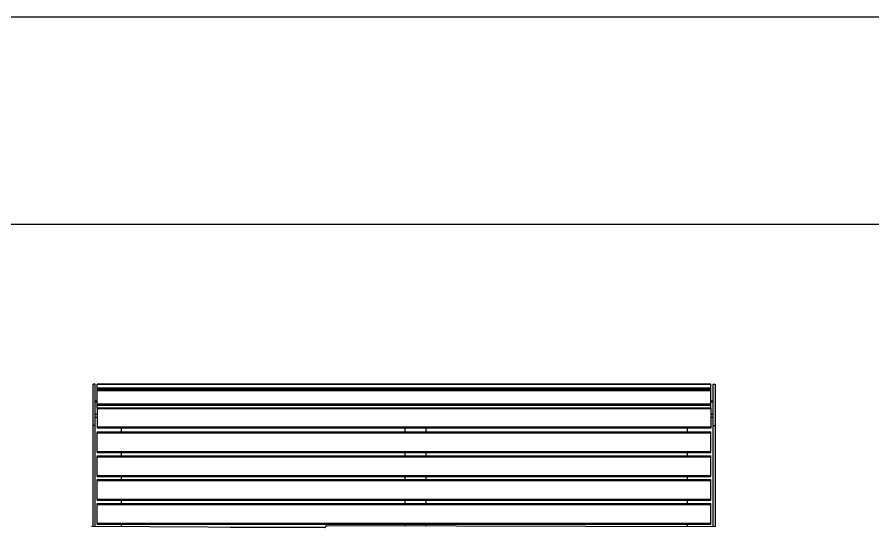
# Model space of a CAD drawing. Header units: millimetres. Extents: x 11004 to 16944, y 3085 to 7285.
# Drawn here: x 13229 to 14880, y 6277 to 7285 of the extents above; entities that cross this region are included whole.
import ezdxf

# ---------------------------------------------------------------- set-up
doc = ezdxf.new("R2010")
doc.units = ezdxf.units.MM
doc.header["$LTSCALE"] = 0.3
doc.layers.add('Nekreslit', color=6, linetype='Continuous', plot=False)

msp = doc.modelspace()

# ---------------------------------------------------------------- linework, layer by layer
for p, q in [((13379.4, 6577.3), (13375.4, 6577.3)), ((13375.4, 6497.3), (13375.4, 6577.3)), ((13379.4, 6497.3), (13379.4, 6577.3)), ((14567.4, 6577.3), (13383.4, 6577.3)), ((13383.4, 6570.3), (13383.4, 6577.3)), ((13383.4, 6577.3), (14567.4, 6577.3)), ((13383.4, 6577.3), (13383.4, 6577.3)), ((14567.4, 6570.3), (14567.4, 6577.3)), ((14567.4, 6577.3), (14567.4, 6577.3)), ((14571.4, 6577.3), (14571.4, 6497.3)), ((14571.4, 6577.3), (14575.4, 6577.3)), ((14575.4, 6577.3), (14575.4, 6497.3)), ((13383.4, 6567.6), (13383.4, 6570.3)), ((13383.4, 6570.3), (14567.4, 6570.3)), ((13383.4, 6565.3), (13383.4, 6567.6)), ((13383.4, 6567.6), (14567.4, 6567.6)), ((14567.4, 6565.3), (13383.4, 6565.3)), ((13383.4, 6565), (13383.4, 6565.3)), ((13383.4, 6539.6), (13383.4, 6565)), ((13383.4, 6565), (14567.4, 6565)), ((14567.4, 6567.6), (14567.4, 6570.3)), ((14567.4, 6565.3), (14567.4, 6567.6)), ((14567.4, 6565), (14567.4, 6565.3)), ((14567.4, 6539.6), (14567.4, 6565)), ((13379.4, 6545.3), (13383.4, 6545.3)), ((13379.4, 6542.9), (13383.4, 6542.9)), ((13383.4, 6536.8), (13383.4, 6539.6)), ((13383.4, 6539.6), (14567.4, 6539.6)), ((14567.4, 6545.3), (14571.4, 6545.3)), ((14567.4, 6542.9), (14571.4, 6542.9)), ((14567.4, 6536.8), (14567.4, 6539.6)), ((13383.4, 6530.7), (13383.4, 6536.8)), ((13383.4, 6536.8), (14567.4, 6536.8)), ((14567.4, 6530.7), (13383.4, 6530.7)), ((13383.4, 6530.7), (13383.4, 6529.5)), ((13383.4, 6529.5), (13383.4, 6494.1)), ((14567.4, 6529.5), (13383.4, 6529.5)), ((14567.4, 6530.7), (14567.4, 6536.8)), ((14567.4, 6530.7), (14567.4, 6529.5)), ((14567.4, 6529.5), (14567.4, 6494.1)), ((13379.4, 6519.5), (13383.4, 6519.5)), ((13379.4, 6513.8), (13383.4, 6513.8)), ((14567.4, 6519.5), (14571.4, 6519.5)), ((14567.4, 6513.8), (14571.4, 6513.8)), ((13375.4, 6302.3), (13375.4, 6497.3)), ((13379.4, 6497.3), (13375.4, 6497.3)), ((13379.4, 6302.3), (13379.4, 6497.3)), ((13383.4, 6494.1), (13383.4, 6492.2)), ((14567.4, 6494.1), (13383.4, 6494.1)), ((14567.4, 6492.2), (13383.4, 6492.2)), ((13429.4, 6492.2), (13429.4, 6485.2)), ((13977.4, 6485.2), (13977.4, 6492.2)), ((14017.4, 6492.2), (14017.4, 6485.2)), ((14521.4, 6492.2), (14521.4, 6485.2)), ((14567.4, 6494.1), (14567.4, 6492.2)), ((14571.4, 6497.3), (14571.4, 6302.4)), ((14571.4, 6497.3), (14575.4, 6497.3)), ((14575.4, 6497.3), (14575.4, 6302.4)), ((13383.4, 6485.2), (14567.4, 6485.2)), ((13383.4, 6483.2), (13383.4, 6485.2)), ((13383.4, 6447.2), (13383.4, 6483.2)), ((13383.4, 6483.2), (14567.4, 6483.2)), ((14567.4, 6483.2), (14567.4, 6485.2)), ((14567.4, 6447.2), (14567.4, 6483.2)), ((13383.4, 6445.2), (13383.4, 6447.2)), ((13383.4, 6447.2), (14567.4, 6447.2)), ((13383.4, 6445.2), (14567.4, 6445.2)), ((13429.4, 6445.2), (13429.4, 6439.2)), ((13977.4, 6439.2), (13977.4, 6445.2)), ((14017.4, 6445.2), (14017.4, 6439.2)), ((14521.4, 6445.2), (14521.4, 6439.2)), ((14567.4, 6445.2), (14567.4, 6447.2)), ((13383.4, 6439.2), (14567.4, 6439.2)), ((13383.4, 6437.2), (13383.4, 6439.2)), ((13383.4, 6401.2), (13383.4, 6437.2)), ((13383.4, 6437.2), (14567.4, 6437.2)), ((14567.4, 6437.2), (14567.4, 6439.2)), ((14567.4, 6401.2), (14567.4, 6437.2)), ((13383.4, 6399.2), (13383.4, 6401.2)), ((13383.4, 6401.2), (14567.4, 6401.2)), ((13383.4, 6399.2), (14567.4, 6399.2)), ((13383.4, 6393.2), (14567.4, 6393.2)), ((13383.4, 6391.2), (13383.4, 6393.2)), ((13383.4, 6355.2), (13383.4, 6391.2)), ((13383.4, 6391.2), (14567.4, 6391.2)), ((13429.4, 6399.2), (13429.4, 6393.2)), ((13977.4, 6393.2), (13977.4, 6399.2)), ((14017.4, 6399.2), (14017.4, 6393.2)), ((14521.4, 6399.2), (14521.4, 6393.2)), ((14567.4, 6399.2), (14567.4, 6401.2)), ((14567.4, 6391.2), (14567.4, 6393.2)), ((14567.4, 6355.2), (14567.4, 6391.2)), ((13383.4, 6353.2), (13383.4, 6355.2)), ((13383.4, 6355.2), (14567.4, 6355.2)), ((13383.4, 6353.2), (14567.4, 6353.2)), ((13383.4, 6347.2), (14567.4, 6347.2)), ((13383.4, 6345.2), (13383.4, 6347.2)), ((13383.4, 6309.2), (13383.4, 6345.2)), ((13383.4, 6345.2), (14567.4, 6345.2)), ((13429.4, 6353.2), (13429.4, 6347.2)), ((13977.4, 6347.2), (13977.4, 6353.2)), ((14017.4, 6353.2), (14017.4, 6347.2)), ((14521.4, 6353.2), (14521.4, 6347.2)), ((14567.4, 6353.2), (14567.4, 6355.2)), ((14567.4, 6345.2), (14567.4, 6347.2)), ((14567.4, 6309.2), (14567.4, 6345.2)), ((13383.4, 6307.2), (13383.4, 6309.2)), ((13383.4, 6309.2), (14567.4, 6309.2)), ((14567.4, 6307.2), (14567.4, 6309.2)), ((13821.9, 6300.4), (13372.4, 6302.4)), ((13383.4, 6307.2), (14567.4, 6307.2)), ((13429.4, 6307.2), (13429.4, 6302.1)), ((13639.8, 6301.2), (13822.7, 6301.2)), ((13825.9, 6304.4), (13821.9, 6300.4)), ((13825.9, 6304.4), (14575.4, 6302.4)), ((13977.4, 6304), (13977.4, 6307.2)), ((14017.4, 6307.2), (14017.4, 6303.8)), ((14521.4, 6307.2), (14521.4, 6302.5))]:
    msp.add_line(p, q)
at = {"layer": 'Nekreslit'}
for points in [[(11004.4, 3085.3), (16944.4, 3085.3), (16944.4, 7285.3), (11004.4, 7285.3)], [(11404.4, 3285.3), (15444.4, 3285.3), (15444.4, 6885.3), (11404.4, 6885.3)]]:
    msp.add_lwpolyline(points, close=True, dxfattribs=at)

doc.saveas('drawing.dxf')
